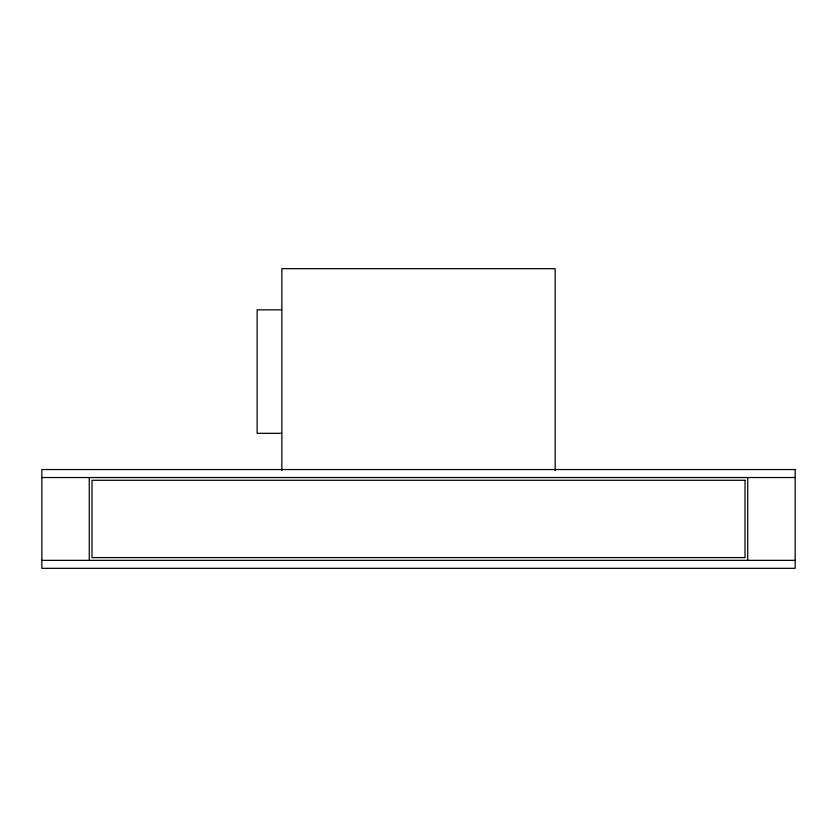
<?xml version="1.0" encoding="UTF-8"?>
<svg xmlns="http://www.w3.org/2000/svg" width="837" height="837" viewBox="0 0 837 837"><rect width="100%" height="100%" fill="white"/><g stroke="black" fill="none" stroke-linecap="round" stroke-linejoin="round"><path stroke-width="1.26" d="M281.839 309.826L257.137 309.826L257.137 433.315L281.839 433.315M41.85 477.529L795.15 477.529M41.85 560.351L795.15 560.351M747.734 477.529L747.734 560.351M555.161 470.572L555.161 268.667L281.839 268.667L281.839 470.572M89.266 477.529L89.266 560.351M795.15 469.547L41.85 469.547L41.85 568.333L795.15 568.333L795.15 469.547M745.014 480.292L91.986 480.292L91.986 557.588L745.014 557.588L745.014 480.292"/></g></svg>
